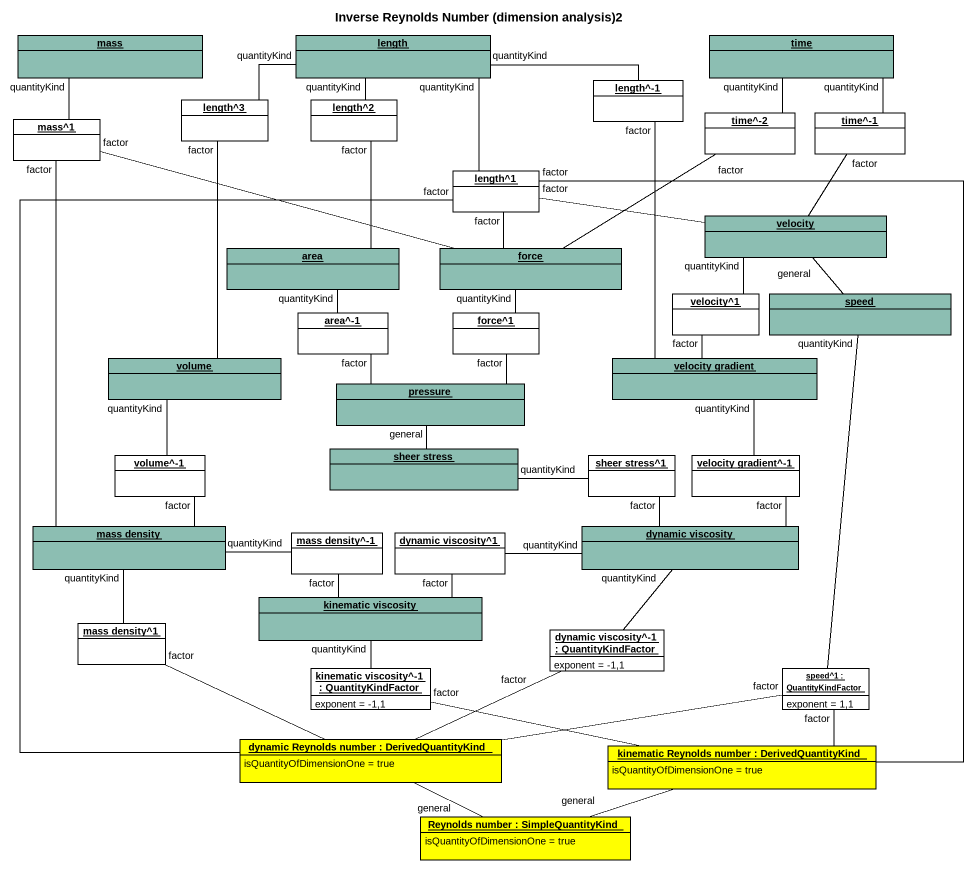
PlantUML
@startuml
title Inverse Reynolds Number (dimension analysis)2
hide circle
hide empty members
object mass #8CBEB2
object length #8CBEB2
object time #8CBEB2
object "length^-1" as length_1 #FFFFFF
object "mass^1" as mass_1 #FFFFFF
object "length^3" as length_3 #FFFFFF
object "length^2" as length_2 #FFFFFF
object "time^-2" as time_2 #FFFFFF
object "time^-1" as time_1 #FFFFFF
object "length^1" as length_1_2 #FFFFFF
object area #8CBEB2
object force #8CBEB2
object velocity #8CBEB2
object "velocity^1" as velocity_1 #FFFFFF
object speed #8CBEB2
object "area^-1" as area_1 #FFFFFF
object "force^1" as force_1 #FFFFFF
object volume #8CBEB2
object "velocity gradient" as velocity_gradient #8CBEB2
object pressure #8CBEB2
object "volume^-1" as volume_1 #FFFFFF
object "sheer stress" as sheer_stress #8CBEB2
object "sheer stress^1" as sheer_stress_1 #FFFFFF
object "velocity gradient^-1" as velocity_gradient_1 #FFFFFF
object "mass density" as mass_density #8CBEB2
object "mass density^-1" as mass_density_1 #FFFFFF
object "dynamic viscosity^1" as dynamic_viscosity_1 #FFFFFF
object "dynamic viscosity" as dynamic_viscosity #8CBEB2
object "mass density^1" as mass_density_1_2 #FFFFFF
object "kinematic viscosity" as kinematic_viscosity #8CBEB2
object "dynamic viscosity^-1 : QuantityKindFactor" as dynamic_viscosity_1_2 #FFFFFF {
  exponent = -1,1
}
object "kinematic viscosity^-1 : QuantityKindFactor" as kinematic_viscosity_1 #FFFFFF {
  exponent = -1,1
}
object "speed^1 : QuantityKindFactor" as speed_1 #FFFFFF {
  exponent = 1,1
}
object "dynamic Reynolds number : DerivedQuantityKind" as dynamic_Reynolds_number #FFFF00 {
  isQuantityOfDimensionOne = true
}
object "kinematic Reynolds number : DerivedQuantityKind" as kinematic_Reynolds_number #FFFF00 {
  isQuantityOfDimensionOne = true
}
object "Reynolds number : SimpleQuantityKind" as Reynolds_number #FFFF00 {
  isQuantityOfDimensionOne = true
}
mass -- mass_1 : quantityKind
length -right- length_1 : quantityKind
length -left- length_3 : quantityKind
length -- length_2 : quantityKind
length -- length_1_2 : quantityKind
time -- time_2 : quantityKind
time -- time_1 : quantityKind
length_1 -- velocity_gradient : factor
mass_1 -right- force : factor
mass_1 -- mass_density : factor
length_3 -- volume : factor
length_2 -- area : factor
time_2 -- force : factor
time_1 -- velocity : factor
length_1_2 -- force : factor
length_1_2 -right- velocity : factor
length_1_2 -- dynamic_Reynolds_number : factor
length_1_2 -- kinematic_Reynolds_number : factor
area -- area_1 : quantityKind
force -- force_1 : quantityKind
velocity -- velocity_1 : quantityKind
velocity_1 -- velocity_gradient : factor
speed -up- velocity : general
speed -- speed_1 : quantityKind
area_1 -- pressure : factor
force_1 -- pressure : factor
volume -- volume_1 : quantityKind
velocity_gradient -- velocity_gradient_1 : quantityKind
volume_1 -- mass_density : factor
sheer_stress -up- pressure : general
sheer_stress -right- sheer_stress_1 : quantityKind
sheer_stress_1 -- dynamic_viscosity : factor
velocity_gradient_1 -- dynamic_viscosity : factor
mass_density -right- mass_density_1 : quantityKind
mass_density -- mass_density_1_2 : quantityKind
mass_density_1 -- kinematic_viscosity : factor
dynamic_viscosity_1 -- kinematic_viscosity : factor
dynamic_viscosity -left- dynamic_viscosity_1 : quantityKind
dynamic_viscosity -- dynamic_viscosity_1_2 : quantityKind
mass_density_1_2 -right- dynamic_Reynolds_number : factor
kinematic_viscosity -- kinematic_viscosity_1 : quantityKind
dynamic_viscosity_1_2 -left- dynamic_Reynolds_number : factor
kinematic_viscosity_1 -right- kinematic_Reynolds_number : factor
speed_1 -left- dynamic_Reynolds_number : factor
speed_1 -- kinematic_Reynolds_number : factor
dynamic_Reynolds_number -right- Reynolds_number : general
kinematic_Reynolds_number -left- Reynolds_number : general
@enduml
